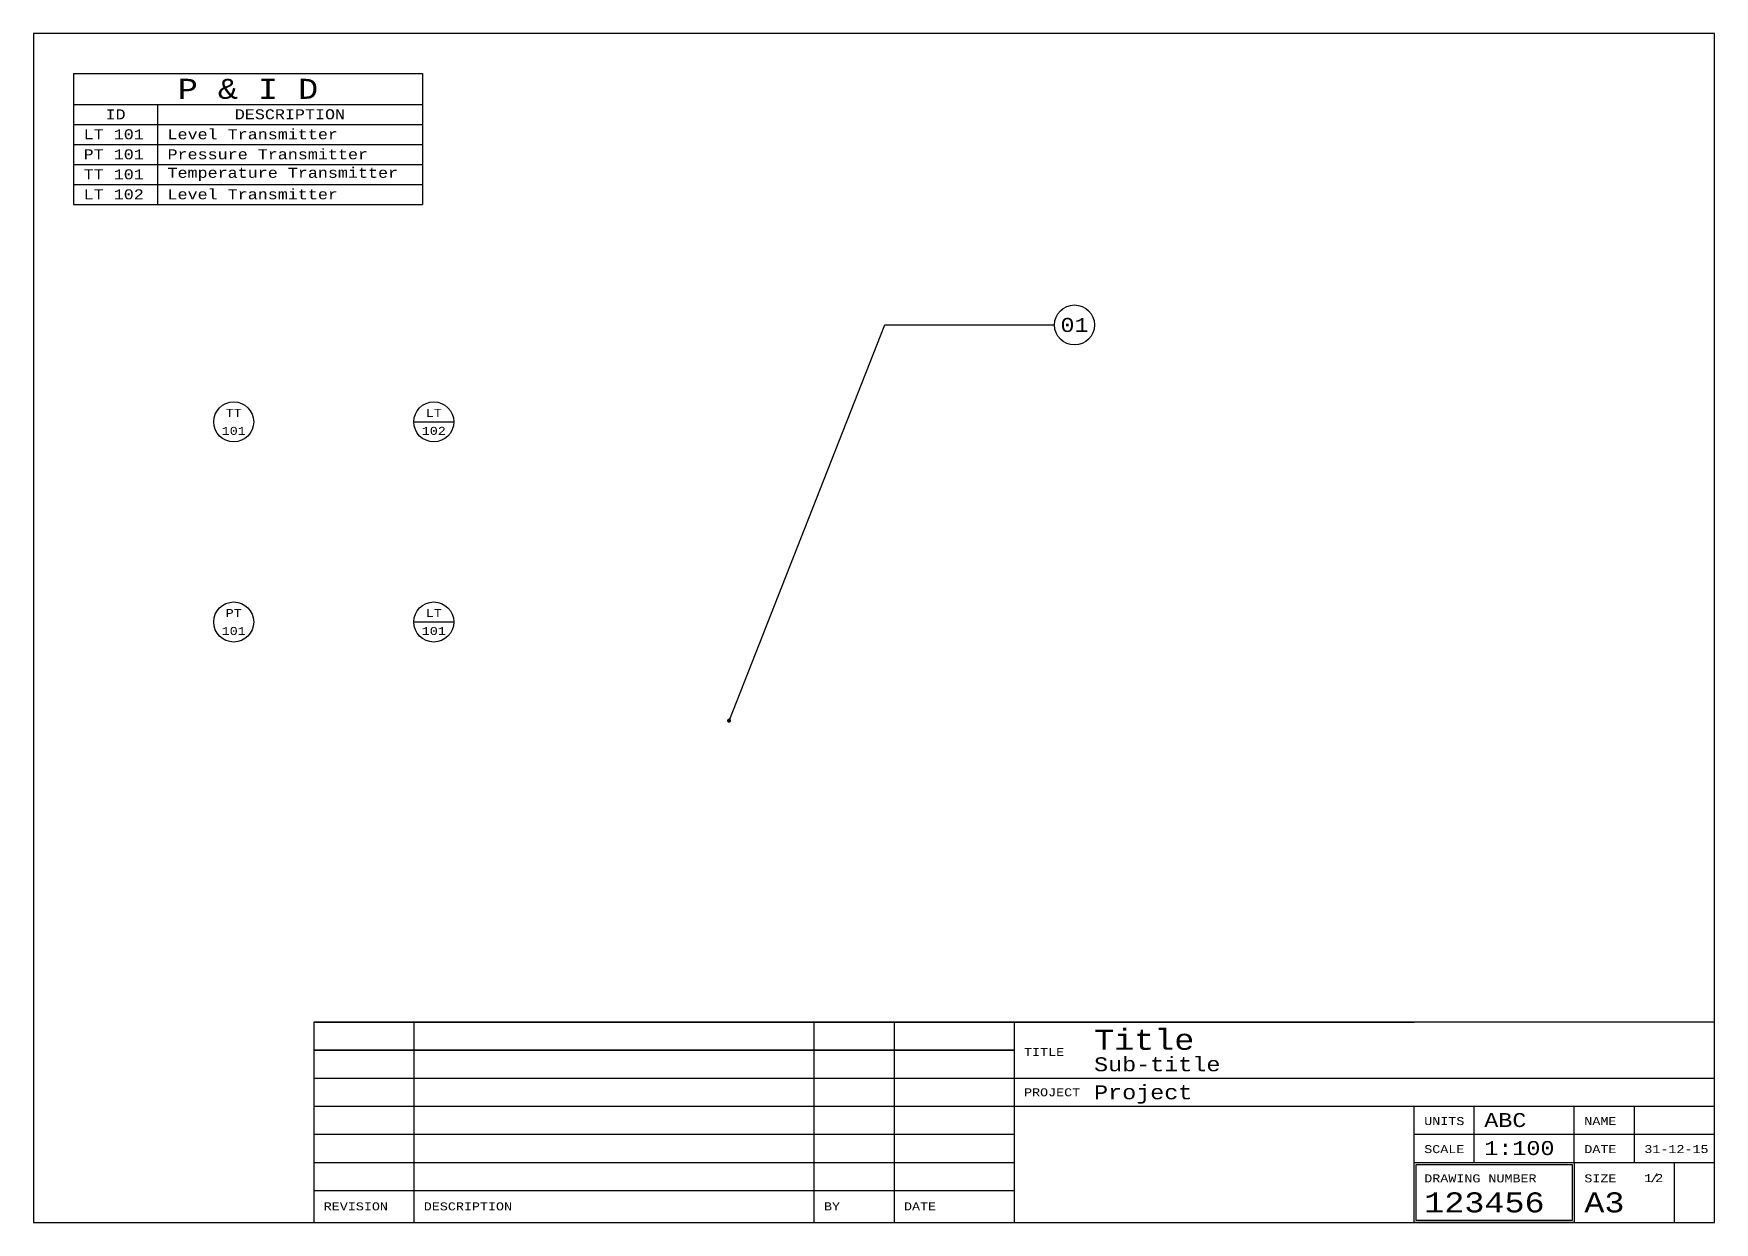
# Model space of a CAD drawing. Header units: millimetres. Extents: x 0 to 845, y 0 to 297.
# Drawn here: x 0 to 420, y 0 to 297 of the extents above; entities that cross this region are included whole.
import ezdxf
from ezdxf.enums import TextEntityAlignment as Align

# ---------------------------------------------------------------- set-up
doc = ezdxf.new("R2010")
doc.units = ezdxf.units.MM
doc.styles.get("Standard").update_dxf_attribs({"font": 'cour.ttf'})
doc.dimstyles.new('Balloon', dxfattribs={"dimtxt": 2.5, "dimasz": 1, "dimexe": 1.25, "dimexo": 0.625, "dimtad": 1, "dimtxsty": 'Standard', "dimcen": 2.5, "dimadec": 0, "dimazin": 0, "dimtfac": 1, "dimtmove": 0, "dimatfit": 3, "dimldrblk": 'DOT', "dimfxl": 1, "dimarcsym": 0})

# ---------------------------------------------------------------- blocks, each defined once
blk = doc.blocks.new('SYMBOL-2')
blk.add_line((-5, 0), (5, 0))
blk.add_circle((0, 0), 5)
for tag, p in [('Letter', (0, 2.25)), ('Number', (0, -2.25))]:
    blk.add_attdef(tag, text='', height=2).set_placement(p, align=Align.MIDDLE_CENTER)
at = {"flags": 1}
blk.add_attdef('Description', (0, -8.5), '', height=2, dxfattribs=at)
blk = doc.blocks.new('SYMBOL-1')
blk.add_circle((0, 0), 5)
for tag, p in [('Letter', (0, 2.25)), ('Number', (0, -2.25))]:
    blk.add_attdef(tag, text='', height=2).set_placement(p, align=Align.MIDDLE_CENTER)
at = {"flags": 1}
blk.add_attdef('Description', (0, -8.5), '', height=2, dxfattribs=at)
blk = doc.blocks.new('TITLEBLOCK')
at = {"color": 7}
for p, q in [((-350, 50), (-75, 50)), ((0, 50), (-350, 50)), ((-350, 50), (-350, 0)), ((-325, 50), (-325, 0)), ((-225, 50), (-225, 0)), ((-205, 50), (-205, 0)), ((-175, 50), (-175, 0)), ((0, 0), (0, 50)), ((-350, 43), (-175, 43)), ((-175, 43), (-350, 43)), ((-350, 36), (0, 36)), ((-350, 29), (0, 29)), ((-75, 15), (-75, 29)), ((-60, 15), (-60, 29)), ((-35, 15), (-35, 29)), ((-20, 15), (-20, 29)), ((-350, 22), (-175, 22)), ((-350, 15), (-175, 15)), ((-10, 0), (-10, 15)), ((-350, 8), (-175, 8)), ((-350, 0), (0, 0))]:
    blk.add_line(p, q, dxfattribs=at)
for p, q in [((-75, 22), (0, 22)), ((-35, 15), (0, 15))]:
    blk.add_line(p, q)
at = {"color": 7, "flags": 128}
for points in [[(-75, 15), (-35, 15), (-35, 0), (-75, 0)], [(-74.5, 14.5), (-35.5, 14.5), (-35.5, 0.5), (-74.5, 0.5)]]:
    blk.add_lwpolyline(points, close=True, dxfattribs=at)
at = {"color": 7}
for s, p in [('TITLE', (-172.5, 41.56)), ('PROJECT', (-172.5, 31.5)), ('UNITS', (-72.5, 24.31)), ('NAME', (-32.5, 24.31)), ('SCALE', (-72.5, 17.31)), ('DATE', (-32.5, 17.31)), ('DRAWING NUMBER', (-72.5, 10)), ('SIZE', (-32.5, 10)), ('/', (-16, 10.06)), ('REVISION', (-347.5, 3)), ('DESCRIPTION', (-322.5, 3)), ('BY', (-222.5, 3)), ('DATE', (-202.5, 3))]:
    blk.add_text(s, height=2, dxfattribs=at).set_placement(p)
for tag, p, height in [('REVNO6', (-347.53, 45.5), 2), ('REVDESC6', (-322.57, 45.5), 2), ('REVBY6', (-222.57, 45.5), 2), ('REVDATE6', (-202.57, 45.5), 2), ('TITLE', (-155, 43.11), 5), ('REVNO5', (-347.53, 38.5), 2), ('REVDESC5', (-322.57, 38.5), 2), ('REVBY5', (-222.57, 38.5), 2), ('REVDATE5', (-202.57, 38.5), 2), ('SUBTITLE', (-155, 37.75), 3.5), ('PROJECT', (-155, 30.75), 3.5), ('REVNO4', (-347.53, 31.5), 2), ('REVDESC4', (-322.57, 31.5), 2), ('REVBY4', (-222.57, 31.5), 2), ('REVDATE4', (-202.57, 31.5), 2), ('REVNO3', (-347.53, 24.5), 2), ('REVDESC3', (-322.57, 24.5), 2), ('REVBY3', (-222.57, 24.5), 2), ('REVDATE3', (-202.57, 24.5), 2), ('UNITS', (-57.5, 23.82), 3.5), ('NAME', (-17.5, 24.32), 2), ('REVNO2', (-347.53, 17.5), 2), ('REVDESC2', (-322.57, 17.5), 2), ('REVBY2', (-222.57, 17.5), 2), ('REVDATE2', (-202.57, 17.5), 2), ('SCALE', (-57.5, 16.82), 3.5), ('DATE', (-17.5, 17.32), 2), ('REVNO1', (-347.53, 10.5), 2), ('REVDESC1', (-322.57, 10.5), 2), ('REVBY1', (-222.57, 10.5), 2), ('REVDATE1', (-202.57, 10.5), 2), ('SHEETS', (-14.29, 10.07), 2), ('NUMBER', (-72.5, 2.5), 5), ('SIZE', (-32.5, 2.5), 5), ('REVISION', (-7.5, 2.5), 5)]:
    blk.add_attdef(tag, p, '', height=height, dxfattribs=at)
blk.add_attdef('SHEET', text='', height=2, dxfattribs=at).set_placement((-15.54, 10.07), align=Align.RIGHT)
blk = doc.blocks.new('_Dot')
at = {"color": 0, "linetype": 'ByBlock', "lineweight": -2}
blk.add_line((-0.5, 0), (-1, 0), dxfattribs=at)
at = {"color": 0, "linetype": 'ByBlock', "const_width": 0.5}
blk.add_lwpolyline([(-0.25, 0, 1), (0.25, 0, 1)], format="xyb", close=True, dxfattribs=at)
blk = doc.blocks.new('BALLOON')
blk.add_circle((0, 0), 5)
at = {"color": 7}
blk.add_attdef('ID', text='', height=3.5, dxfattribs=at).set_placement((0, 0), align=Align.MIDDLE_CENTER)
at = {"color": 7, "flags": 1}
blk.add_attdef('Description', (0, -10), '', height=3.5, dxfattribs=at)
blk = doc.blocks.new('*T5')
at = {"color": 0, "linetype": 'ByBlock', "lineweight": -2, "transparency": 16777216}
for p, q in [((0, 0), (87.14, 0)), ((0, 0), (0, -32.67)), ((87.14, 0), (87.14, -32.67)), ((0, -7.67), (87.14, -7.67)), ((20.96, -7.67), (20.96, -32.67)), ((0, -12.67), (87.14, -12.67)), ((0, -17.67), (87.14, -17.67)), ((0, -22.67), (87.14, -22.67)), ((0, -27.67), (87.14, -27.67)), ((0, -32.67), (87.14, -32.67))]:
    blk.add_line(p, q, dxfattribs=at)
at = {"color": 0, "transparency": 16777216}
for s, insert, char_height, width, attachment_point in [('P & I D', (43.57, -3.83), 5, 82.14, 5), ('ID', (10.48, -10.17), 2.5, 15.96, 5), ('DESCRIPTION', (54.05, -10.17), 2.5, 61.18, 5), ('LT 101', (2.5, -15.17), 2.5, 15.96, 4), ('Level Transmitter', (23.46, -15.17), 2.5, 61.18, 4), ('PT 101', (2.5, -20.17), 2.5, 15.96, 4), ('Pressure Transmitter', (23.46, -20.17), 2.5, 61.18, 4), ('TT 101', (2.5, -25.17), 2.5, 15.96, 4), ('Temperature Transmitter', (23.46, -25.17), 2.5, 61.18, 4), ('LT 102', (2.5, -30.17), 2.5, 15.96, 4), ('Level Transmitter', (23.46, -30.17), 2.5, 61.18, 4)]:
    blk.add_mtext(s, dxfattribs=dict(at, insert=insert, char_height=char_height, width=width, attachment_point=attachment_point))

msp = doc.modelspace()

# ---------------------------------------------------------------- linework, layer by layer
msp.add_lwpolyline([(0, 0), (420, 0), (420, 297), (0, 297)], close=True)

# ---------------------------------------------------------------- block references
msp.add_blockref('*T5', (10, 287))
for name, p, values in [('BALLOON', (260.1, 224.21), {'ID': '01'}), ('SYMBOL-1', (50, 200), {'Letter': 'TT', 'Number': '101'}), ('SYMBOL-2', (100, 200), {'Letter': 'LT', 'Number': '102'}), ('SYMBOL-1', (50, 150), {'Letter': 'PT', 'Number': '101'}), ('SYMBOL-2', (100, 150), {'Letter': 'LT', 'Number': '101'})]:
    msp.add_blockref(name, p).add_auto_attribs(values)
ref = msp.add_blockref('TITLEBLOCK', (420, 0))
ref.add_attrib('TITLE', 'Title', (265, 43.11), dxfattribs={"color": 7, "height": 5})
ref.add_attrib('SUBTITLE', 'Sub-title', (265, 37.75), dxfattribs={"color": 7, "height": 3.5})
ref.add_attrib('PROJECT', 'Project', (265, 30.75), dxfattribs={"color": 7, "height": 3.5})
ref.add_attrib('NUMBER', '123456', (347.5, 2.5), dxfattribs={"color": 7, "height": 5})
ref.add_attrib('SIZE', 'A3', (387.5, 2.5), dxfattribs={"color": 7, "height": 5})
ref.add_attrib('SCALE', '1:100', (362.5, 16.82), dxfattribs={"color": 7, "height": 3.5})
ref.add_attrib('UNITS', 'ABC', (362.5, 23.82), dxfattribs={"color": 7, "height": 3.5})
ref.add_attrib('DATE', '31-12-15', (402.5, 17.32), dxfattribs={"color": 7, "height": 2})
ref.add_attrib('SHEET', '1', dxfattribs={"color": 7, "height": 2}).set_placement((404.46, 10.07), align=Align.RIGHT)
ref.add_attrib('SHEETS', '2', (405.21, 10.07), dxfattribs={"color": 7, "height": 2})

# ---------------------------------------------------------------- leaders
msp.add_leader([(173.78, 125.33), (212.68, 224.21), (255.1, 224.21)], dimstyle='Balloon')

doc.saveas('drawing.dxf')
